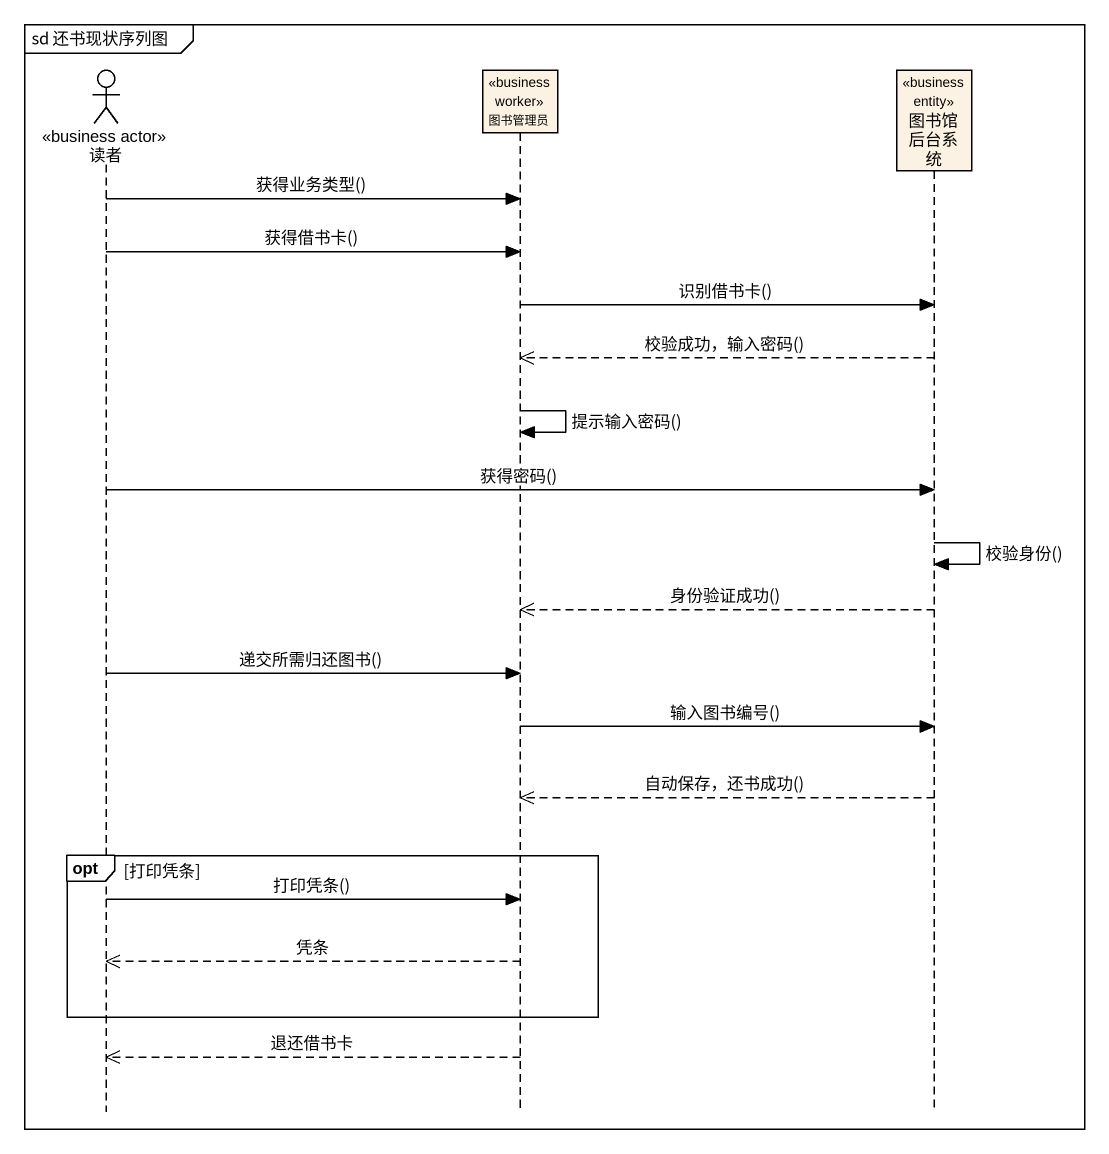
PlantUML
@startuml
mainframe sd 还书现状序列图
hide footbox
actor 读者 <<business actor>>
participant 图书管理员 <<business worker>>
participant 图书馆后台系统 <<business entity>>

读者 -> 图书管理员 : 获得业务类型()
读者 -> 图书管理员 : 获得借书卡()
图书管理员 -> 图书馆后台系统 : 识别借书卡()
图书馆后台系统 -->> 图书管理员 : 校验成功，输入密码()
图书管理员 -> 图书管理员 : 提示输入密码()
读者 -> 图书馆后台系统 : 获得密码()
图书馆后台系统 -> 图书馆后台系统 : 校验身份()
图书馆后台系统 -->> 图书管理员 : 身份验证成功()
读者 -> 图书管理员 : 递交所需归还图书()
图书管理员 -> 图书馆后台系统 : 输入图书编号()
图书馆后台系统 -->> 图书管理员 : 自动保存，还书成功()
opt 打印凭条
  读者 -> 图书管理员 : 打印凭条()
  图书管理员 -->> 读者 : 凭条
end
图书管理员 -->> 读者 : 退还借书卡
@enduml
